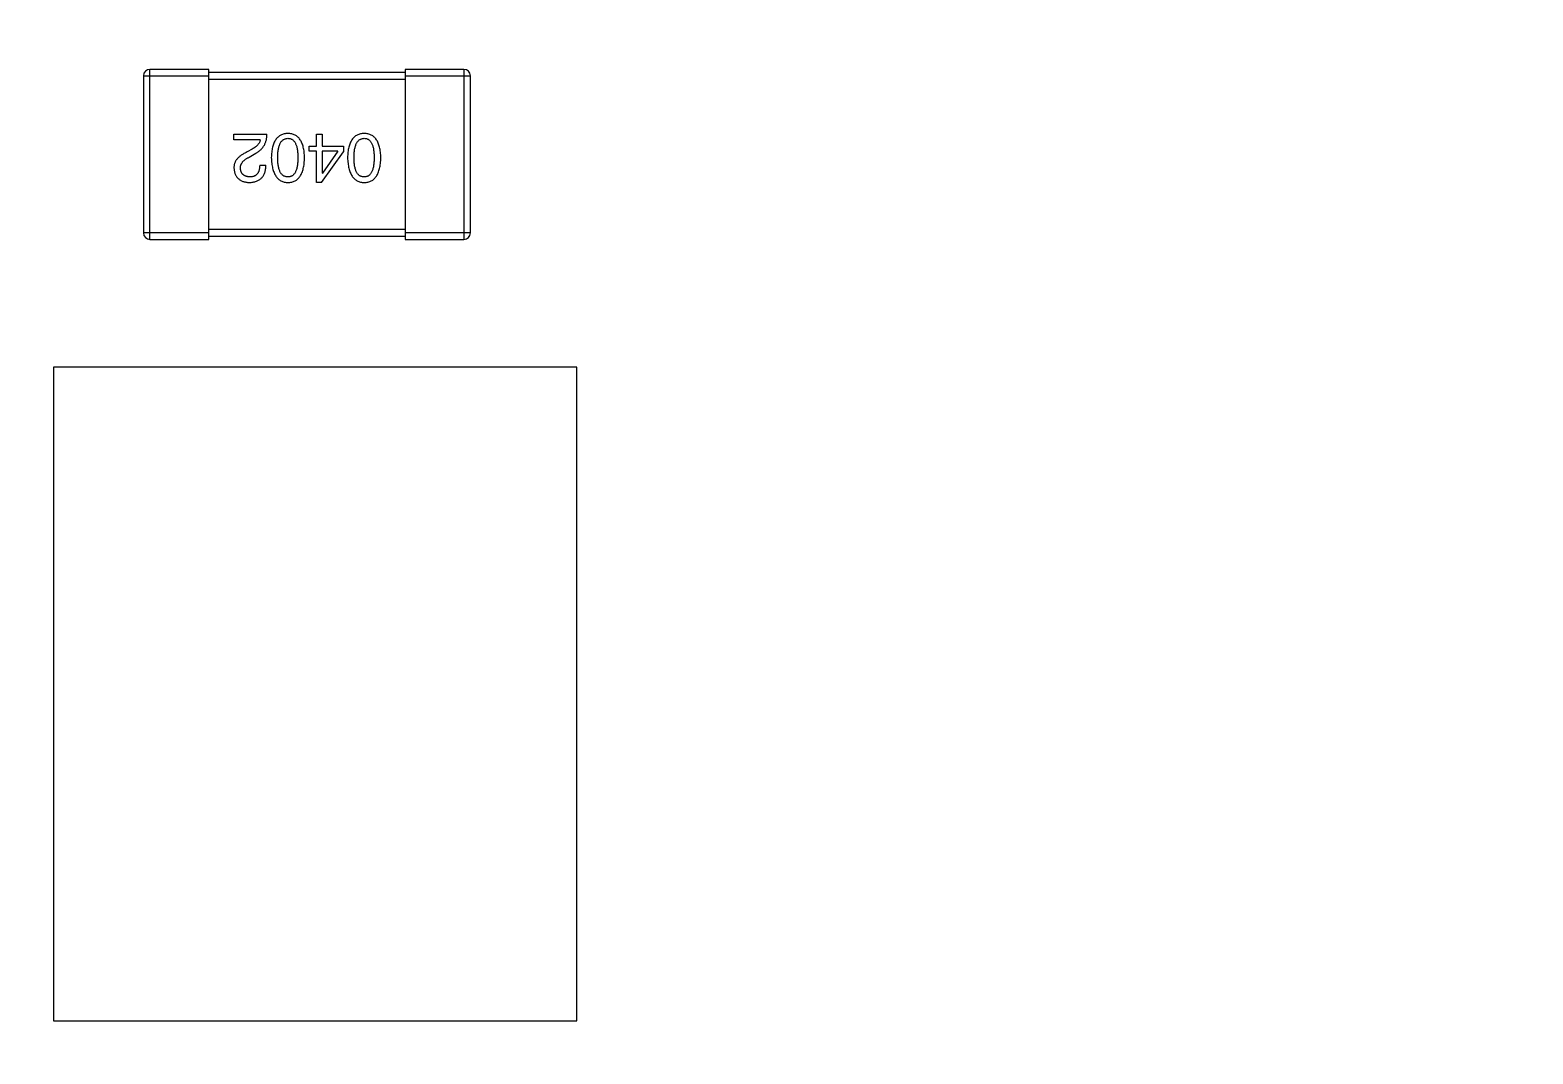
# Model space of a CAD drawing. Header units: inches. Extents: x 398 to 599, y 40 to 151.
# Drawn here: x 556.655 to 561.25, y 100.857 to 103.989 of the extents above; entities that cross this region are included whole.
import ezdxf

# ---------------------------------------------------------------- set-up
doc = ezdxf.new("R2010")
doc.units = ezdxf.units.IN
doc.header["$LTSCALE"] = 1.21
doc.header["$MEASUREMENT"] = 0
doc.layers.get('0').update_dxf_attribs({"linetype": 'CONTINUOUS'})

msp = doc.modelspace()

# ---------------------------------------------------------------- linework, layer by layer
at = {"color": 7, "linetype": 'Continuous'}
for p, q in [((557.0019, 103.8484), (557.0019, 103.3684)), ((557.0019, 103.8484), (557.2019, 103.8484)), ((557.0219, 103.3484), (557.0219, 103.8684)), ((557.2019, 103.8684), (557.0219, 103.8684)), ((557.2019, 103.3484), (557.2019, 103.8684)), ((557.8019, 103.8584), (557.2019, 103.8584)), ((557.8019, 103.8684), (557.8019, 103.3484)), ((557.9819, 103.8684), (557.8019, 103.8684)), ((557.8019, 103.8484), (558.0019, 103.8484)), ((557.9819, 103.8684), (557.9819, 103.3484)), ((558.0019, 103.3684), (558.0019, 103.8484)), ((557.2019, 103.8384), (557.8019, 103.8384)), ((557.2788, 103.6524), (557.2788, 103.6697)), ((557.2788, 103.6697), (557.3796, 103.6697)), ((557.5308, 103.6336), (557.5308, 103.6697)), ((557.5308, 103.6697), (557.5488, 103.6697)), ((557.5488, 103.6697), (557.5488, 103.6336)), ((557.3591, 103.6524), (557.2788, 103.6524)), ((557.3345, 103.6246), (557.3189, 103.6156)), ((557.5086, 103.618), (557.5086, 103.6336)), ((557.5086, 103.6336), (557.5308, 103.6336)), ((557.5308, 103.618), (557.5086, 103.618)), ((557.5308, 103.5221), (557.5308, 103.618)), ((557.5488, 103.6336), (557.6136, 103.6336)), ((557.5488, 103.618), (557.5488, 103.5508)), ((557.5963, 103.618), (557.5488, 103.618)), ((557.5963, 103.618), (557.5496, 103.5508)), ((557.6136, 103.6336), (557.6136, 103.6156)), ((557.3255, 103.6), (557.3452, 103.6115)), ((557.3575, 103.5754), (557.3763, 103.5754)), ((557.5463, 103.5221), (557.6136, 103.6156)), ((557.5488, 103.5508), (557.5496, 103.5508)), ((557.5463, 103.5221), (557.5308, 103.5221)), ((557.2019, 103.3684), (557.0019, 103.3684)), ((557.0219, 103.3484), (557.2019, 103.3484)), ((557.8019, 103.3784), (557.2019, 103.3784)), ((557.2019, 103.3584), (557.8019, 103.3584)), ((558.0019, 103.3684), (557.8019, 103.3684)), ((557.8019, 103.3484), (557.9819, 103.3484)), ((556.7274, 102.9575), (556.7274, 100.9575)), ((558.3274, 102.9575), (556.7274, 102.9575)), ((558.3274, 100.9575), (558.3274, 102.9575)), ((556.7274, 100.9575), (558.3274, 100.9575))]:
    msp.add_line(p, q, dxfattribs=at)
for centre, radius, start, end in [((553.751, 92.925), 23, 281.22586, 258.77532), ((553.751, 92.925), 22.75, 294.44334, 241.13427), ((557.0219, 103.8484), 0.02, 90, 180), ((557.9819, 103.8484), 0.02, 0, 90), ((557.0219, 103.3684), 0.02, 180, 270), ((557.9819, 103.3684), 0.02, 270, 0)]:
    msp.add_arc(centre, radius, start, end, dxfattribs=at)
for points, knots in [([(557.3452, 103.6115), (557.3465, 103.6122), (557.3492, 103.6137), (557.353, 103.6163), (557.3566, 103.6189), (557.3599, 103.6218), (557.363, 103.6248), (557.3658, 103.6281), (557.3683, 103.6314), (557.3706, 103.635), (557.3727, 103.6387), (557.3744, 103.6426), (557.376, 103.6467), (557.3772, 103.651), (557.3782, 103.6554), (557.3789, 103.66), (557.3794, 103.6648), (557.3795, 103.668), (557.3796, 103.6697)], [0, 0, 0, 0, 0.065828, 0.130094, 0.192451, 0.254037, 0.313974, 0.373757, 0.433048, 0.492243, 0.551902, 0.611758, 0.672678, 0.734814, 0.798569, 0.863693, 0.930488, 1, 1, 1, 1]), ([(557.4437, 103.6721), (557.4417, 103.672), (557.4378, 103.6718), (557.4322, 103.6709), (557.427, 103.6694), (557.4221, 103.6673), (557.4175, 103.6646), (557.4134, 103.6614), (557.4096, 103.6576), (557.4063, 103.6533), (557.4033, 103.6483), (557.4007, 103.6428), (557.3984, 103.6368), (557.3966, 103.6302), (557.395, 103.623), (557.394, 103.6153), (557.3932, 103.607), (557.393, 103.6013), (557.3929, 103.5983)], [0, 0, 0, 0, 0.059134, 0.115603, 0.169236, 0.221572, 0.273254, 0.32474, 0.377319, 0.431815, 0.488555, 0.548609, 0.612242, 0.680182, 0.75251, 0.829782, 0.91231, 1, 1, 1, 1]), ([(557.4945, 103.5983), (557.4944, 103.6013), (557.4942, 103.607), (557.4935, 103.6153), (557.4924, 103.623), (557.4908, 103.6302), (557.489, 103.6368), (557.4867, 103.6428), (557.4841, 103.6483), (557.4811, 103.6532), (557.4778, 103.6576), (557.474, 103.6614), (557.4699, 103.6646), (557.4654, 103.6673), (557.4605, 103.6694), (557.4552, 103.6709), (557.4496, 103.6718), (557.4457, 103.672), (557.4437, 103.6721)], [0, 0, 0, 0, 0.087693, 0.170223, 0.247496, 0.319826, 0.387768, 0.451403, 0.511459, 0.568358, 0.622671, 0.675251, 0.726739, 0.778422, 0.830759, 0.884394, 0.940865, 1, 1, 1, 1]), ([(557.6769, 103.6721), (557.6749, 103.672), (557.671, 103.6718), (557.6654, 103.6709), (557.6601, 103.6694), (557.6552, 103.6673), (557.6507, 103.6646), (557.6465, 103.6614), (557.6428, 103.6576), (557.6394, 103.6533), (557.6364, 103.6483), (557.6338, 103.6428), (557.6316, 103.6368), (557.6297, 103.6302), (557.6282, 103.623), (557.6271, 103.6153), (557.6263, 103.607), (557.6261, 103.6013), (557.626, 103.5983)], [0, 0, 0, 0, 0.059134, 0.115603, 0.169236, 0.221572, 0.273254, 0.32474, 0.377319, 0.431815, 0.488555, 0.548609, 0.612242, 0.680182, 0.75251, 0.829782, 0.91231, 1, 1, 1, 1]), ([(557.7277, 103.5983), (557.7276, 103.6013), (557.7274, 103.607), (557.7266, 103.6153), (557.7255, 103.623), (557.724, 103.6302), (557.7221, 103.6368), (557.7199, 103.6428), (557.7173, 103.6483), (557.7143, 103.6532), (557.7109, 103.6576), (557.7072, 103.6614), (557.703, 103.6646), (557.6985, 103.6673), (557.6936, 103.6694), (557.6884, 103.6709), (557.6827, 103.6718), (557.6788, 103.672), (557.6769, 103.6721)], [0, 0, 0, 0, 0.087693, 0.170223, 0.247496, 0.319826, 0.387768, 0.451403, 0.511459, 0.568358, 0.622671, 0.675251, 0.726739, 0.778422, 0.830759, 0.884394, 0.940865, 1, 1, 1, 1]), ([(557.3591, 103.6524), (557.3588, 103.6511), (557.3583, 103.6485), (557.3567, 103.6448), (557.3545, 103.6411), (557.3517, 103.6375), (557.3483, 103.6341), (557.3443, 103.6308), (557.3396, 103.6275), (557.3363, 103.6256), (557.3345, 103.6246)], [0, 0, 0, 0, 0.103034, 0.208166, 0.318255, 0.434664, 0.559728, 0.695394, 0.841708, 1, 1, 1, 1]), ([(557.4126, 103.5983), (557.4126, 103.6007), (557.4126, 103.6052), (557.413, 103.6119), (557.4136, 103.618), (557.4144, 103.6237), (557.4155, 103.629), (557.4168, 103.6338), (557.4184, 103.6382), (557.4202, 103.6421), (557.4223, 103.6456), (557.4246, 103.6487), (557.4272, 103.6513), (557.43, 103.6534), (557.4331, 103.6551), (557.4364, 103.6564), (557.44, 103.6571), (557.4424, 103.6573), (557.4437, 103.6574)], [0, 0, 0, 0, 0.094834, 0.184067, 0.267029, 0.344713, 0.417334, 0.484367, 0.546941, 0.604717, 0.65953, 0.710539, 0.759381, 0.806382, 0.853027, 0.900623, 0.949121, 1, 1, 1, 1]), ([(557.4437, 103.6574), (557.4449, 103.6573), (557.4473, 103.6572), (557.4508, 103.6565), (557.4541, 103.6554), (557.457, 103.6537), (557.4598, 103.6516), (557.4623, 103.6491), (557.4646, 103.646), (557.4665, 103.6425), (557.4683, 103.6386), (557.4699, 103.6342), (557.4711, 103.6293), (557.4722, 103.624), (557.473, 103.6183), (557.4736, 103.612), (557.474, 103.6053), (557.474, 103.6007), (557.474, 103.5983)], [0, 0, 0, 0, 0.049766, 0.097012, 0.143225, 0.188786, 0.235079, 0.282962, 0.333687, 0.387747, 0.445963, 0.508657, 0.576545, 0.649868, 0.72822, 0.812712, 0.903543, 1, 1, 1, 1]), ([(557.6457, 103.5983), (557.6457, 103.6007), (557.6458, 103.6052), (557.6461, 103.6119), (557.6467, 103.618), (557.6476, 103.6237), (557.6487, 103.629), (557.65, 103.6338), (557.6516, 103.6382), (557.6534, 103.6421), (557.6555, 103.6456), (557.6578, 103.6487), (557.6603, 103.6513), (557.6632, 103.6534), (557.6662, 103.6551), (557.6696, 103.6564), (557.6731, 103.6571), (557.6756, 103.6573), (557.6769, 103.6574)], [0, 0, 0, 0, 0.094834, 0.184067, 0.267029, 0.344713, 0.417334, 0.484367, 0.546941, 0.604717, 0.65953, 0.710539, 0.759381, 0.806382, 0.853027, 0.900623, 0.949121, 1, 1, 1, 1]), ([(557.6769, 103.6574), (557.6781, 103.6573), (557.6805, 103.6572), (557.684, 103.6565), (557.6872, 103.6554), (557.6902, 103.6537), (557.6929, 103.6516), (557.6955, 103.6491), (557.6977, 103.646), (557.6997, 103.6425), (557.7015, 103.6386), (557.703, 103.6342), (557.7043, 103.6293), (557.7054, 103.624), (557.7062, 103.6183), (557.7067, 103.612), (557.7071, 103.6053), (557.7072, 103.6007), (557.7072, 103.5983)], [0, 0, 0, 0, 0.049766, 0.097012, 0.143225, 0.188786, 0.235079, 0.282962, 0.333687, 0.387747, 0.445963, 0.508657, 0.576545, 0.649868, 0.72822, 0.812712, 0.903543, 1, 1, 1, 1]), ([(557.3189, 103.6156), (557.3172, 103.6148), (557.3139, 103.6132), (557.3092, 103.6107), (557.3048, 103.6082), (557.3008, 103.6055), (557.2971, 103.6027), (557.2937, 103.5999), (557.2907, 103.5969), (557.288, 103.5939), (557.2856, 103.5908), (557.2836, 103.5876), (557.282, 103.5842), (557.2806, 103.5808), (557.2796, 103.5773), (557.279, 103.5738), (557.2787, 103.5701), (557.2787, 103.5676), (557.2788, 103.5664)], [0, 0, 0, 0, 0.082731, 0.161257, 0.236138, 0.307554, 0.375712, 0.440848, 0.502916, 0.562567, 0.619798, 0.675716, 0.73039, 0.78386, 0.837315, 0.890547, 0.944917, 1, 1, 1, 1]), ([(557.2984, 103.5656), (557.2984, 103.5664), (557.2983, 103.568), (557.2985, 103.5704), (557.2989, 103.5728), (557.2995, 103.5751), (557.3004, 103.5774), (557.3015, 103.5797), (557.3028, 103.5819), (557.3044, 103.584), (557.3062, 103.5862), (557.3083, 103.5883), (557.3106, 103.5903), (557.3131, 103.5924), (557.3158, 103.5943), (557.3188, 103.5963), (557.3221, 103.5982), (557.3243, 103.5994), (557.3255, 103.6)], [0, 0, 0, 0, 0.052237, 0.103888, 0.155485, 0.207395, 0.259864, 0.31356, 0.369176, 0.4266, 0.486836, 0.550048, 0.61567, 0.685271, 0.75824, 0.834614, 0.915635, 1, 1, 1, 1]), ([(557.3255, 103.5221), (557.3275, 103.5222), (557.3314, 103.5224), (557.3371, 103.5232), (557.3424, 103.5244), (557.3474, 103.526), (557.3519, 103.5279), (557.3561, 103.5303), (557.3599, 103.533), (557.3633, 103.5362), (557.3663, 103.5398), (557.3689, 103.5437), (557.3711, 103.548), (557.3729, 103.5527), (557.3744, 103.5578), (557.3754, 103.5634), (557.3761, 103.5692), (557.3762, 103.5733), (557.3763, 103.5754)], [0, 0, 0, 0, 0.07282, 0.141057, 0.2062, 0.267672, 0.326735, 0.383519, 0.439188, 0.494454, 0.549628, 0.605958, 0.66397, 0.72402, 0.787502, 0.854127, 0.925065, 1, 1, 1, 1]), ([(557.3575, 103.5754), (557.3574, 103.5739), (557.3573, 103.5711), (557.3569, 103.567), (557.3563, 103.5632), (557.3554, 103.5597), (557.3543, 103.5564), (557.353, 103.5534), (557.3515, 103.5507), (557.3497, 103.5483), (557.3478, 103.5462), (557.3456, 103.5443), (557.3432, 103.5428), (557.3405, 103.5415), (557.3377, 103.5405), (557.3346, 103.5398), (557.3314, 103.5394), (557.3291, 103.5394), (557.328, 103.5393)], [0, 0, 0, 0, 0.082594, 0.15978, 0.232961, 0.301462, 0.365595, 0.426678, 0.484662, 0.540809, 0.595146, 0.648401, 0.702272, 0.757102, 0.813447, 0.872233, 0.934055, 1, 1, 1, 1]), ([(557.3929, 103.5983), (557.393, 103.5953), (557.3933, 103.5895), (557.3941, 103.581), (557.3953, 103.5731), (557.3969, 103.5657), (557.3988, 103.559), (557.401, 103.5527), (557.4037, 103.5471), (557.4067, 103.542), (557.4101, 103.5375), (557.4138, 103.5335), (557.4179, 103.5302), (557.4224, 103.5274), (557.4272, 103.5252), (557.4324, 103.5235), (557.4379, 103.5225), (557.4417, 103.5222), (557.4437, 103.5221)], [0, 0, 0, 0, 0.088475, 0.171606, 0.249595, 0.322626, 0.391327, 0.455765, 0.516374, 0.573675, 0.628522, 0.681161, 0.732559, 0.783563, 0.83504, 0.887639, 0.942585, 1, 1, 1, 1]), ([(557.4437, 103.5393), (557.4424, 103.5394), (557.44, 103.5395), (557.4364, 103.5401), (557.4331, 103.5413), (557.43, 103.5429), (557.4272, 103.5451), (557.4246, 103.5476), (557.4223, 103.5507), (557.4202, 103.5541), (557.4184, 103.5581), (557.4168, 103.5625), (557.4155, 103.5673), (557.4144, 103.5726), (557.4136, 103.5784), (557.413, 103.5846), (557.4126, 103.5913), (557.4126, 103.596), (557.4126, 103.5983)], [0, 0, 0, 0, 0.050604, 0.098688, 0.145699, 0.191791, 0.238625, 0.286717, 0.337546, 0.391814, 0.449755, 0.512106, 0.579685, 0.652048, 0.730262, 0.814146, 0.904281, 1, 1, 1, 1]), ([(557.474, 103.5983), (557.474, 103.596), (557.474, 103.5913), (557.4736, 103.5847), (557.473, 103.5784), (557.4722, 103.5726), (557.4711, 103.5673), (557.4699, 103.5625), (557.4683, 103.5581), (557.4665, 103.5541), (557.4646, 103.5506), (557.4623, 103.5476), (557.4598, 103.5451), (557.457, 103.5429), (557.454, 103.5413), (557.4508, 103.5401), (557.4473, 103.5395), (557.4449, 103.5394), (557.4437, 103.5393)], [0, 0, 0, 0, 0.096452, 0.187278, 0.271765, 0.350519, 0.423437, 0.491321, 0.554011, 0.612224, 0.666281, 0.717003, 0.764884, 0.811423, 0.856783, 0.902993, 0.950236, 1, 1, 1, 1]), ([(557.4437, 103.5221), (557.4457, 103.5222), (557.4496, 103.5224), (557.4552, 103.5233), (557.4605, 103.5249), (557.4654, 103.5271), (557.4699, 103.5298), (557.474, 103.5332), (557.4778, 103.5371), (557.4811, 103.5416), (557.4841, 103.5467), (557.4867, 103.5524), (557.489, 103.5586), (557.4908, 103.5654), (557.4924, 103.5728), (557.4935, 103.5808), (557.4942, 103.5894), (557.4944, 103.5953), (557.4945, 103.5983)], [0, 0, 0, 0, 0.057911, 0.113262, 0.165956, 0.217443, 0.268511, 0.319665, 0.372, 0.426129, 0.483365, 0.543779, 0.607756, 0.676562, 0.749704, 0.827713, 0.911177, 1, 1, 1, 1]), ([(557.626, 103.5983), (557.6262, 103.5953), (557.6264, 103.5895), (557.6273, 103.581), (557.6285, 103.5731), (557.63, 103.5657), (557.6319, 103.559), (557.6342, 103.5527), (557.6368, 103.5471), (557.6398, 103.542), (557.6432, 103.5375), (557.6469, 103.5335), (557.651, 103.5302), (557.6555, 103.5274), (557.6603, 103.5252), (557.6655, 103.5235), (557.6711, 103.5225), (557.6749, 103.5222), (557.6769, 103.5221)], [0, 0, 0, 0, 0.088475, 0.171606, 0.249595, 0.322626, 0.391327, 0.455765, 0.516374, 0.573675, 0.628522, 0.681161, 0.732559, 0.783563, 0.83504, 0.887639, 0.942585, 1, 1, 1, 1]), ([(557.6769, 103.5393), (557.6756, 103.5394), (557.6731, 103.5395), (557.6696, 103.5401), (557.6662, 103.5413), (557.6632, 103.5429), (557.6604, 103.5451), (557.6578, 103.5476), (557.6555, 103.5507), (557.6534, 103.5541), (557.6516, 103.5581), (557.65, 103.5625), (557.6487, 103.5673), (557.6476, 103.5726), (557.6467, 103.5784), (557.6461, 103.5846), (557.6458, 103.5913), (557.6457, 103.596), (557.6457, 103.5983)], [0, 0, 0, 0, 0.050604, 0.098688, 0.145699, 0.191791, 0.238625, 0.286717, 0.337546, 0.391814, 0.449755, 0.512106, 0.579685, 0.652048, 0.730262, 0.814146, 0.904281, 1, 1, 1, 1]), ([(557.6769, 103.5221), (557.6788, 103.5222), (557.6827, 103.5224), (557.6884, 103.5233), (557.6936, 103.5249), (557.6985, 103.5271), (557.703, 103.5298), (557.7072, 103.5332), (557.7109, 103.5371), (557.7143, 103.5416), (557.7173, 103.5467), (557.7199, 103.5524), (557.7221, 103.5586), (557.724, 103.5654), (557.7255, 103.5728), (557.7266, 103.5808), (557.7274, 103.5894), (557.7276, 103.5953), (557.7277, 103.5983)], [0, 0, 0, 0, 0.057911, 0.113262, 0.165956, 0.217443, 0.268511, 0.319665, 0.372, 0.426129, 0.483365, 0.543779, 0.607756, 0.676562, 0.749704, 0.827713, 0.911177, 1, 1, 1, 1]), ([(557.7072, 103.5983), (557.7072, 103.596), (557.7071, 103.5913), (557.7067, 103.5847), (557.7062, 103.5784), (557.7054, 103.5726), (557.7043, 103.5673), (557.703, 103.5625), (557.7015, 103.5581), (557.6997, 103.5541), (557.6977, 103.5506), (557.6955, 103.5476), (557.6929, 103.5451), (557.6902, 103.5429), (557.6872, 103.5413), (557.684, 103.5401), (557.6805, 103.5395), (557.6781, 103.5394), (557.6769, 103.5393)], [0, 0, 0, 0, 0.096452, 0.187278, 0.271765, 0.350519, 0.423437, 0.491321, 0.554011, 0.612224, 0.666281, 0.717003, 0.764884, 0.811423, 0.856783, 0.902993, 0.950236, 1, 1, 1, 1]), ([(557.2788, 103.5664), (557.2789, 103.5647), (557.2792, 103.5614), (557.28, 103.5566), (557.2811, 103.5521), (557.2825, 103.548), (557.2843, 103.5441), (557.2864, 103.5405), (557.2889, 103.5373), (557.2916, 103.5343), (557.2947, 103.5317), (557.2982, 103.5294), (557.3019, 103.5274), (557.306, 103.5257), (557.3104, 103.5244), (557.3152, 103.5232), (557.3202, 103.5225), (557.3237, 103.5222), (557.3255, 103.5221)], [0, 0, 0, 0, 0.070688, 0.137741, 0.201612, 0.262778, 0.321223, 0.378455, 0.434411, 0.490146, 0.546362, 0.603392, 0.662208, 0.723401, 0.787372, 0.85442, 0.925153, 1, 1, 1, 1]), ([(557.328, 103.5393), (557.3268, 103.5394), (557.3246, 103.5395), (557.3214, 103.5398), (557.3185, 103.5405), (557.3157, 103.5412), (557.3131, 103.5422), (557.3107, 103.5433), (557.3086, 103.5447), (557.3066, 103.5462), (557.3049, 103.548), (557.3033, 103.5499), (557.302, 103.5521), (557.3008, 103.5544), (557.3, 103.5569), (557.2992, 103.5596), (557.2987, 103.5625), (557.2985, 103.5645), (557.2984, 103.5656)], [0, 0, 0, 0, 0.076112, 0.148436, 0.216883, 0.281466, 0.34298, 0.402356, 0.459881, 0.51546, 0.571111, 0.62658, 0.683162, 0.741007, 0.801404, 0.863825, 0.930544, 1, 1, 1, 1])]:
    msp.add_open_spline(points, degree=3, knots=knots, dxfattribs=at)

doc.saveas('drawing.dxf')
